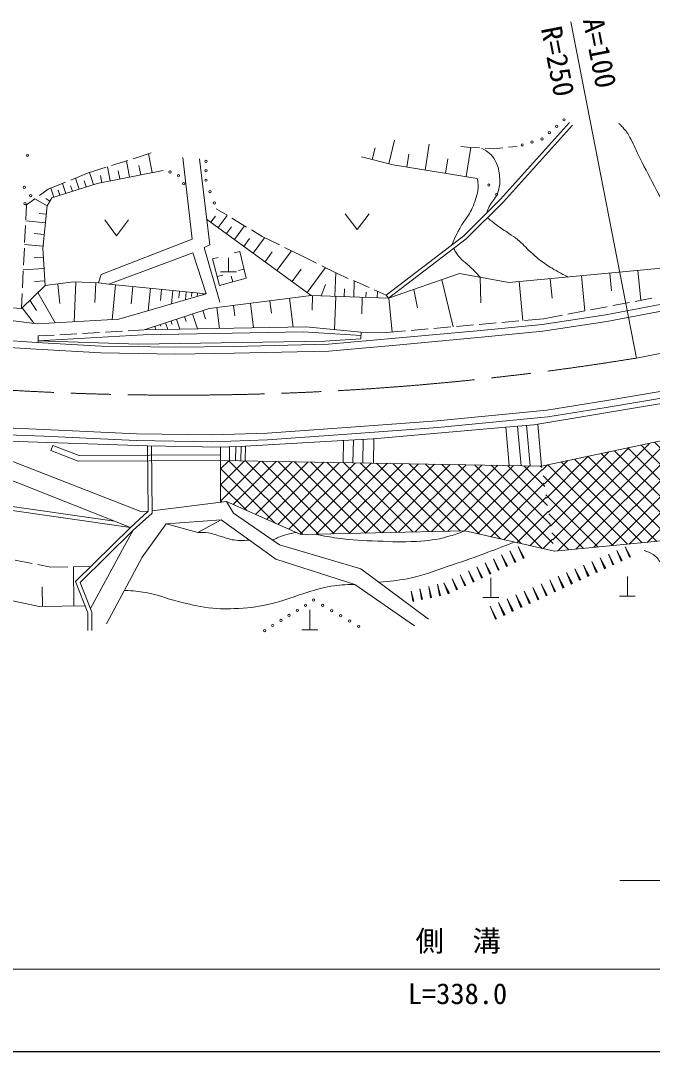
# Model space of a CAD drawing. Units: millimetres, scale not verified. Extents: x 40000 to 680000, y 20000 to 380000.
# Drawn here: x 194515 to 250022, y 205000 to 295607 of the extents above; entities that cross this region are included whole.
import ezdxf
from ezdxf.enums import TextEntityAlignment as Align

# ---------------------------------------------------------------- set-up
doc = ezdxf.new("R2010")
doc.units = ezdxf.units.MM
doc.header["$LTSCALE"] = 1000
doc.linetypes.add('CHAIN', pattern=[18.5, 12, -1.5, 3.5, -1.5])
for name, color, linetype, lineweight in [('M-BMK', 2, 'CHAIN', 13), ('M-STR-HTXT', 7, 'Continuous', 13), ('M-TTL-BAND', 7, 'Continuous', 25), ('M-WORK', 1, 'Continuous', 13)]:
    doc.layers.add(name, color=color, linetype=linetype, lineweight=lineweight)
doc.styles.add('ＭＳ ゴシック', font='')
doc.styles.get('ＭＳ ゴシック').set_extended_font_data('MS Gothic')

msp = doc.modelspace()

# ---------------------------------------------------------------- hatches: boundary and pattern name
at = {"layer": 'M-WORK'}
h = msp.add_hatch(dxfattribs=at)
h.set_pattern_fill('USER', color=256, style=0, pattern_type=2)
h.set_pattern_definition([(45, (247198, 254464), (-707.107, 707.107), []), (135, (247198, 254464), (-707.107, -707.107), [])])
h.paths.add_polyline_path([(240284, 256452), (270200, 262751), (288961, 266960), (291638, 255555), (282371, 251444), (273921, 250106), (261783, 250922), (248218, 249617), (241423, 248964)])
h = msp.add_hatch(dxfattribs=at)
h.set_pattern_fill('USER', color=256, style=0, pattern_type=2)
h.set_pattern_definition([(45, (224126, 254104), (-707.107, 707.107), []), (135, (224126, 254104), (-707.107, -707.107), [])])
h.paths.add_polyline_path([(212080, 256936), (240284, 256452), (241423, 248964), (233560, 250758), (219127, 250432), (212602, 253325), (212083, 253262)])

# ---------------------------------------------------------------- linework, layer by layer
at = {"layer": 'M-BMK'}
msp.add_line((248634, 265945), (260790, 268315), dxfattribs=at)
msp.add_arc((208381, 512683), 250000, 260.50075, 279.2657, dxfattribs=at)
at = {"layer": 'M-STR-HTXT'}
for p, q in [((248634, 265945), (242869, 295510)), ((63780, 212215), (402019, 212215))]:
    msp.add_line(p, q, dxfattribs=at)
at = {"layer": 'M-TTL-BAND'}
msp.add_line((40000, 205000), (579000, 205000), dxfattribs=at)
at = {"layer": 'M-WORK'}
for p, q in [((236682, 279907), (242745, 286644)), ((236936, 279666), (243005, 286409)), ((226860, 283025), (227379, 285102)), ((230054, 282475), (230424, 284761)), ((233201, 284532), (234065, 284461)), ((237369, 284473), (238143, 284555)), ((204413, 283472), (205995, 283975)), ((206065, 282243), (205742, 283895)), ((224457, 283626), (227241, 282930)), ((225406, 283388), (225666, 284427)), ((228454, 282734), (228638, 283877)), ((233649, 281893), (234065, 284461)), ((234065, 284461), (234832, 284415)), ((235331, 284384), (236098, 284338)), ((236098, 284338), (236872, 284420)), ((200448, 282213), (202030, 282716)), ((202374, 281523), (202135, 282749)), ((202507, 282867), (203936, 283321)), ((204082, 281856), (203805, 283279)), ((205073, 282050), (204912, 282876)), ((209587, 276398), (208761, 283577)), ((210218, 283468), (211132, 275898)), ((227241, 282930), (234637, 281733)), ((231852, 282184), (232059, 283468)), ((198918, 281590), (200448, 282213)), ((200914, 281197), (200575, 282254)), ((201246, 281303), (207046, 282434)), ((201639, 281380), (201519, 281993)), ((203228, 281690), (203090, 282401)), ((196924, 280777), (198455, 281401)), ((197258, 280027), (201246, 281303)), ((198483, 280419), (198202, 281298)), ((199064, 280605), (198909, 281089)), ((199646, 280791), (199336, 281760)), ((200280, 280994), (200111, 281522)), ((196180, 280239), (196924, 280777)), ((196837, 279316), (197258, 280027)), ((197428, 280082), (197173, 280879)), ((197956, 280250), (197815, 280690)), ((194967, 278103), (195032, 279407)), ((195032, 279407), (195775, 279946)), ((196837, 279317), (195775, 279945)), ((196456, 275590), (196837, 279316)), ((197093, 279749), (196733, 279962)), ((233443, 276678), (236682, 279907)), ((233673, 276414), (236936, 279666)), ((196762, 278580), (196148, 278643)), ((220043, 271435), (210858, 278166)), ((211238, 277888), (211631, 278424)), ((212651, 278498), (211709, 279069)), ((211881, 277416), (212667, 278488)), ((214362, 277462), (213079, 278239)), ((223032, 278633), (224082, 277233)), ((224082, 277233), (225132, 278633)), ((194867, 276106), (194942, 277604)), ((196687, 277843), (194963, 278019)), ((201903, 278093), (202953, 276693)), ((202953, 276693), (204003, 278093)), ((212601, 276889), (213040, 277489)), ((213320, 276362), (214199, 277561)), ((196581, 276809), (195719, 276897)), ((201604, 273288), (209587, 276398)), ((214137, 275763), (214636, 276444)), ((215733, 276632), (214790, 277203)), ((214954, 275165), (215951, 276526)), ((217259, 275893), (215733, 276632)), ((226636, 271477), (233443, 276678)), ((226848, 271199), (233673, 276414)), ((194768, 274108), (194842, 275607)), ((196475, 275774), (194859, 275940)), ((196666, 272309), (196456, 275590)), ((211132, 275898), (210653, 275659)), ((210653, 275659), (212023, 270852)), ((219235, 274936), (217709, 275675)), ((196507, 274802), (195696, 274750)), ((202278, 272440), (209652, 275180)), ((209652, 275180), (210805, 271591)), ((211384, 274669), (211868, 274793)), ((212775, 273525), (212775, 274767)), ((213764, 275308), (213278, 275189)), ((215995, 274402), (216630, 275269)), ((217036, 273639), (218307, 275374)), ((220523, 274287), (219235, 274936)), ((196569, 273829), (194748, 273713)), ((214143, 273757), (213657, 273638)), ((218363, 272666), (219173, 273772)), ((219690, 271694), (221311, 273906)), ((222258, 273413), (220970, 274062)), ((237420, 272577), (251751, 273933)), ((248751, 273649), (249000, 271023)), ((194668, 272111), (194743, 273609)), ((196639, 272736), (195728, 272678)), ((201343, 272548), (201604, 273288)), ((211787, 273106), (212271, 273230)), ((212075, 273525), (213475, 273525)), ((213160, 272653), (213025, 273134)), ((222133, 271362), (222206, 273468)), ((223304, 272951), (222258, 273413)), ((225133, 272142), (223761, 272749)), ((226848, 271199), (233084, 273374)), ((231534, 272834), (232518, 268694)), ((233084, 273374), (237420, 272577)), ((234886, 273043), (234955, 270794)), ((241056, 272921), (241218, 271206)), ((243799, 273180), (244092, 270085)), ((246275, 273415), (246422, 271867)), ((194578, 270308), (196666, 272309)), ((196666, 272309), (199168, 272635)), ((197777, 272454), (197974, 270753)), ((199168, 272635), (201343, 272548)), ((199370, 272627), (199231, 269141)), ((201113, 272558), (201044, 270815)), ((201343, 272548), (202278, 272440)), ((210805, 271591), (202278, 272440)), ((202849, 272383), (202544, 269318)), ((204381, 272230), (204228, 270698)), ((205913, 272078), (205716, 270102)), ((206901, 271980), (206803, 270992)), ((207889, 271881), (207772, 270704)), ((208478, 271823), (208419, 271234)), ((220920, 271404), (221294, 272412)), ((222955, 271334), (222979, 272019)), ((223778, 271305), (223826, 272677)), ((226636, 271477), (225590, 271940)), ((229054, 271968), (229372, 270362)), ((238313, 272661), (238638, 269232)), ((194578, 270308), (194643, 271611)), ((195336, 271034), (195900, 270129)), ((196034, 271703), (197560, 269052)), ((203149, 269351), (210805, 271591)), ((209067, 271764), (208997, 271062)), ((209564, 271715), (209529, 271364)), ((210062, 271665), (210032, 271365)), ((210559, 271616), (210544, 271466)), ((211085, 270305), (220043, 271435)), ((216425, 270979), (216561, 269899)), ((218151, 271196), (218469, 268672)), ((220043, 271435), (226848, 271199)), ((220171, 271430), (220127, 270159)), ((222205, 271360), (222104, 268447)), ((224535, 271279), (224485, 269823)), ((224849, 271268), (224865, 271725)), ((225849, 271234), (225875, 271814)), ((226636, 271477), (226848, 271199)), ((226864, 271205), (227171, 268224)), ((248502, 270928), (249975, 271209)), ((193404, 270395), (194578, 270308)), ((194637, 270364), (195705, 268997)), ((205359, 268412), (211085, 270305)), ((210534, 270123), (210767, 269385)), ((211745, 270389), (211978, 268543)), ((213222, 270575), (213338, 269652)), ((214698, 270761), (214970, 268603)), ((242608, 269802), (244082, 270083)), ((244573, 270177), (246046, 270459)), ((245932, 269757), (250847, 270686)), ((246033, 269165), (250962, 270097)), ((246537, 270552), (248011, 270834)), ((193411, 269271), (195963, 268966)), ((195963, 268966), (203149, 269351)), ((207732, 269197), (207829, 268904)), ((208207, 269354), (208498, 268474)), ((208911, 269586), (209056, 269147)), ((209614, 269819), (210049, 268505)), ((236804, 269071), (238298, 269203)), ((238796, 269246), (240471, 269394)), ((240337, 268908), (245932, 269757)), ((240412, 268313), (246033, 269165)), ((240471, 269394), (242117, 269708)), ((201958, 268220), (203456, 268304)), ((203955, 268332), (205359, 268412)), ((219344, 268264), (205292, 267982)), ((205359, 268412), (219567, 268694)), ((206308, 268726), (206405, 268433)), ((206783, 268883), (206831, 268736)), ((207258, 269040), (207452, 268453)), ((224424, 267938), (219344, 268264)), ((219567, 268694), (224434, 268221)), ((224412, 267634), (224434, 268221)), ((224434, 268221), (226662, 268179)), ((226662, 268179), (228337, 268326)), ((227463, 267685), (234947, 268377)), ((228835, 268370), (230329, 268502)), ((230827, 268546), (232321, 268677)), ((232819, 268721), (234314, 268852)), ((234812, 268896), (236306, 269027)), ((234947, 268377), (240337, 268908)), ((235004, 267780), (240412, 268313)), ((190806, 267658), (195906, 267313)), ((195906, 267313), (201591, 266994)), ((205292, 267982), (196061, 267469)), ((196061, 267886), (197465, 267966)), ((196061, 267304), (196061, 267886)), ((196061, 267469), (204875, 267155)), ((197964, 267994), (199462, 268078)), ((199961, 268107), (201459, 268191)), ((204875, 267155), (221258, 267438)), ((221258, 267438), (224412, 267634)), ((221570, 267154), (227463, 267685)), ((227518, 267087), (235004, 267780)), ((190754, 267060), (195869, 266714)), ((195869, 266714), (201570, 266394)), ((201570, 266394), (208123, 266288)), ((201591, 266994), (208124, 266888)), ((208124, 266888), (213254, 266968)), ((213254, 266968), (221570, 267154)), ((213265, 266368), (221604, 266554)), ((221604, 266554), (227518, 267087)), ((208123, 266288), (213265, 266368)), ((245851, 262196), (251073, 263075)), ((239966, 260144), (251364, 262036)), ((240284, 256452), (270200, 262751)), ((240763, 261370), (245851, 262196)), ((245949, 261604), (251178, 262485)), ((231119, 260438), (237433, 261051)), ((237433, 261051), (240763, 261370)), ((240840, 260775), (245949, 261604)), ((223153, 259852), (231119, 260438)), ((231170, 259840), (237490, 260454)), ((237138, 259861), (239969, 260105)), ((237490, 260454), (240840, 260775)), ((238961, 260043), (239271, 256458)), ((239966, 260144), (240284, 256452)), ((190083, 259333), (196566, 259066)), ((190119, 259932), (196592, 259665)), ((196592, 259665), (204691, 259293)), ((204691, 259293), (211378, 259186)), ((211378, 259186), (216173, 259346)), ((216173, 259346), (223153, 259852)), ((216205, 258747), (223197, 259254)), ((223197, 259254), (231170, 259840)), ((225486, 258853), (237138, 259861)), ((237138, 259861), (237428, 256503)), ((238481, 256484), (238180, 259965)), ((188802, 258800), (205677, 258227)), ((205067, 252451), (188802, 258800)), ((196566, 259066), (204673, 258693)), ((197167, 257805), (197348, 258271)), ((199652, 257377), (197348, 258271)), ((204673, 258693), (211383, 258586)), ((211383, 258586), (216205, 258747)), ((214250, 258191), (222832, 258708)), ((222832, 258708), (225486, 258853)), ((222849, 256751), (222883, 258707)), ((223713, 256736), (223748, 258756)), ((224577, 256721), (224613, 258802)), ((225513, 256705), (225550, 258852)), ((199560, 256877), (197167, 257805)), ((212078, 257436), (199652, 257377)), ((205677, 258227), (212079, 258116)), ((205731, 252478), (205677, 258227)), ((206082, 252325), (206027, 258230)), ((212079, 258116), (214250, 258191)), ((212079, 258116), (212083, 253262)), ((212857, 256923), (212878, 258143)), ((213389, 256913), (213411, 258161)), ((213864, 256905), (213886, 258178)), ((214243, 256899), (214265, 258191)), ((204173, 251064), (188709, 257156)), ((212080, 256936), (199560, 256877)), ((212080, 256936), (240284, 256452)), ((182592, 254142), (204173, 251064)), ((182647, 254487), (202767, 251618)), ((212602, 253325), (206081, 252530)), ((213221, 252314), (212602, 253325)), ((212602, 253325), (219127, 250432)), ((204173, 251064), (205731, 252478)), ((204414, 250809), (206082, 252325)), ((205731, 252478), (205067, 252451)), ((217267, 249540), (213221, 252314)), ((199344, 246317), (204173, 251064)), ((205195, 248431), (207316, 251367)), ((207316, 251367), (212145, 251726)), ((210089, 250617), (207316, 251367)), ((212145, 251726), (210089, 250617)), ((212145, 251726), (216941, 248268)), ((199755, 246230), (204414, 250809)), ((204414, 250809), (203629, 249442)), ((219127, 250432), (233560, 250758)), ((233560, 250758), (241423, 248964)), ((241423, 248964), (261783, 250922)), ((203629, 249442), (200663, 243924)), ((224413, 247419), (217267, 249540)), ((238715, 248352), (238237, 249366)), ((238766, 248376), (238237, 249366)), ((238665, 248328), (238237, 249366)), ((248056, 248453), (247636, 249361)), ((248101, 248474), (247636, 249361)), ((248010, 248432), (247636, 249361)), ((202063, 242590), (205195, 248431)), ((216941, 248268), (223891, 246049)), ((236514, 247315), (236050, 248300)), ((236564, 247338), (236050, 248300)), ((236465, 247292), (236050, 248300)), ((237247, 247660), (236778, 248655)), ((237297, 247684), (236778, 248655)), ((237197, 247637), (236778, 248655)), ((237981, 248006), (237507, 249010)), ((238031, 248030), (237507, 249010)), ((237930, 247982), (237507, 249010)), ((238766, 248376), (238665, 248328)), ((245873, 247445), (245436, 248391)), ((245921, 247466), (245436, 248391)), ((245826, 247423), (245436, 248391)), ((246602, 247781), (246171, 248715)), ((246649, 247803), (246171, 248715)), ((246556, 247760), (246171, 248715)), ((247330, 248118), (246904, 249038)), ((247376, 248139), (246904, 249038)), ((247284, 248096), (246904, 249038)), ((248101, 248474), (248010, 248432)), ((194048, 248167), (195522, 247884)), ((196013, 247790), (197167, 247569)), ((197167, 247569), (198669, 247591)), ((199194, 244147), (199152, 247599)), ((199169, 247599), (200671, 247621)), ((230351, 242982), (224413, 247419)), ((235052, 246626), (234597, 247591)), ((235100, 246649), (234597, 247591)), ((235004, 246603), (234597, 247591)), ((235783, 246970), (235323, 247945)), ((235831, 246993), (235323, 247945)), ((235734, 246947), (235323, 247945)), ((237297, 247684), (237197, 247637)), ((238031, 248030), (237930, 247982)), ((243679, 246430), (243224, 247416)), ((243729, 246453), (243224, 247416)), ((243630, 246407), (243224, 247416)), ((244412, 246769), (243963, 247741)), ((244461, 246791), (243963, 247741)), ((244363, 246746), (243963, 247741)), ((245143, 247107), (244700, 248067)), ((245191, 247129), (244700, 248067)), ((245095, 247085), (244700, 248067)), ((245921, 247466), (245826, 247423)), ((246649, 247803), (246556, 247760)), ((247376, 248139), (247284, 248096)), ((232866, 245596), (232425, 246532)), ((232912, 245618), (232425, 246532)), ((232819, 245574), (232425, 246532)), ((233593, 245939), (233148, 246885)), ((233641, 245961), (233148, 246885)), ((233546, 245917), (233148, 246885)), ((234322, 246282), (233872, 247238)), ((234370, 246305), (233872, 247238)), ((234274, 246260), (233872, 247238)), ((235100, 246649), (235004, 246603)), ((235831, 246993), (235734, 246947)), ((235836, 244884), (235836, 246634)), ((236564, 247338), (236465, 247292)), ((242210, 245751), (241742, 246763)), ((242261, 245774), (241742, 246763)), ((242160, 245728), (241742, 246763)), ((242946, 246091), (242484, 247090)), ((242995, 246114), (242484, 247090)), ((242896, 246068), (242484, 247090)), ((243729, 246453), (243630, 246407)), ((244461, 246791), (244363, 246746)), ((245191, 247129), (245095, 247085)), ((247824, 245004), (247824, 246754)), ((196433, 244114), (196412, 245839)), ((200432, 243555), (199344, 246317)), ((200782, 243621), (199755, 246230)), ((223891, 246049), (229111, 242395)), ((229789, 244731), (229601, 245657)), ((229835, 244741), (229601, 245657)), ((229742, 244722), (229601, 245657)), ((230571, 244890), (230375, 245856)), ((230619, 244900), (230375, 245856)), ((230523, 244881), (230375, 245856)), ((231358, 245050), (231153, 246055)), ((231408, 245061), (231153, 246055)), ((231307, 245040), (231153, 246055)), ((232139, 245253), (231695, 246194)), ((232186, 245276), (231695, 246194)), ((232092, 245231), (231695, 246194)), ((232912, 245618), (232819, 245574)), ((233641, 245961), (233546, 245917)), ((234370, 246305), (234274, 246260)), ((239997, 244728), (239511, 245779)), ((240049, 244752), (239511, 245779)), ((239944, 244703), (239511, 245779)), ((240736, 245069), (240256, 246108)), ((240788, 245093), (240256, 246108)), ((240684, 245045), (240256, 246108)), ((241474, 245411), (241000, 246436)), ((241525, 245434), (241000, 246436)), ((241422, 245387), (241000, 246436)), ((242261, 245774), (242160, 245728)), ((242995, 246114), (242896, 246068)), ((192729, 244828), (196155, 244110)), ((229010, 244573), (228830, 245459)), ((229054, 244582), (228830, 245459)), ((228966, 244564), (228830, 245459)), ((229835, 244741), (229742, 244722)), ((230619, 244900), (230523, 244881)), ((231408, 245061), (231307, 245040)), ((232186, 245276), (232092, 245231)), ((235136, 244884), (236536, 244884)), ((237771, 243699), (237267, 244790)), ((237826, 243724), (237267, 244790)), ((237717, 243674), (237267, 244790)), ((238514, 244042), (238016, 245120)), ((238568, 244067), (238016, 245120)), ((238460, 244017), (238016, 245120)), ((239256, 244385), (238764, 245450)), ((239309, 244410), (238764, 245450)), ((239203, 244361), (238764, 245450)), ((240049, 244752), (239944, 244703)), ((240788, 245093), (240684, 245045)), ((241525, 245434), (241422, 245387)), ((247124, 245004), (248524, 245004)), ((196155, 244110), (200194, 244160)), ((219922, 242057), (219922, 243807)), ((229054, 244582), (228966, 244564)), ((236281, 243010), (235764, 244128)), ((236337, 243036), (235764, 244128)), ((236225, 242984), (235764, 244128)), ((237027, 243355), (236516, 244459)), ((237082, 243380), (236516, 244459)), ((236971, 243329), (236516, 244459)), ((238568, 244067), (238460, 244017)), ((239309, 244410), (239203, 244361)), ((200432, 242011), (200432, 243555)), ((200782, 242011), (200782, 243621)), ((236337, 243036), (236225, 242984)), ((237082, 243380), (236971, 243329)), ((237826, 243724), (237717, 243674)), ((219222, 242057), (220622, 242057)), ((251286, 220012), (247161, 220012))]:
    msp.add_line(p, q, dxfattribs=at)
msp.add_lwpolyline([(213764, 275308), (214332, 272981), (211988, 272324), (211384, 274669)], dxfattribs=at)
for centre in [(241619, 286324), (242262, 286884), (240976, 285765), (238581, 284685), (239457, 284946), (240333, 285206), (195119, 283776), (210800, 283237), (207646, 282295), (208385, 281975), (210800, 282411), (194842, 280943), (208839, 281274), (210800, 281584), (235654, 281153), (195399, 280231), (211163, 280578), (236340, 280322), (194907, 279519), (211527, 279572), (220268, 244666), (218827, 243774), (219547, 244220), (221059, 244207), (221850, 243748), (217386, 242882), (218107, 243328), (222641, 243290), (223432, 242831), (215946, 241990), (216666, 242436), (224223, 242372)]:
    msp.add_circle(centre, 100, dxfattribs=at)
for points, knots in [([(247070, 286571), (247291, 286370), (247358, 286298), (247524, 286106), (247802, 285785), (247922, 285572), (248123, 285198), (248451, 284589), (248580, 284221), (248887, 283603), (249467, 282437), (249807, 281791), (250425, 280645), (250989, 279601), (251314, 279021), (251905, 277992), (252348, 277218), (252560, 276759), (253072, 276029), (253438, 275508), (253690, 275246), (254155, 274811), (254458, 274527), (254573, 274427), (254965, 274122)], [0, 0, 0, 0, 1, 1, 1, 2, 2, 2, 3, 3, 3, 4, 4, 4, 5, 5, 5, 6, 6, 6, 7, 7, 7, 8, 8, 8, 8]), ([(235005, 284384), (235325, 284219), (235448, 284156), (235685, 283946), (235924, 283734), (236056, 283598), (236207, 283316), (236452, 282855), (236513, 282550), (236577, 282032), (236636, 281551), (236639, 281265), (236533, 280792), (236467, 280498), (236408, 280331), (236250, 280074), (236123, 279868), (236008, 279783), (235873, 279581), (235793, 279461), (235750, 279391), (235685, 279262), (235583, 279061), (235564, 278974), (235489, 278718)], [0, 0, 0, 0, 1, 1, 1, 2, 2, 2, 3, 3, 3, 4, 4, 4, 5, 5, 5, 6, 6, 6, 7, 7, 7, 8, 8, 8, 8]), ([(234637, 281733), (234696, 281424), (234705, 281307), (234706, 281032), (234707, 280590), (234621, 280343), (234488, 279922), (234351, 279486), (234262, 279242), (234053, 278835), (233807, 278354), (233568, 278146), (233292, 277682), (233090, 277342), (232987, 277145), (232814, 276790), (232644, 276445), (232593, 276324), (232412, 275891)], [0, 0, 0, 0, 1, 1, 1, 2, 2, 2, 3, 3, 3, 4, 4, 4, 5, 5, 5, 6, 6, 6, 6]), ([(235543, 278278), (235923, 277957), (236031, 277869), (236358, 277624), (236760, 277321), (237006, 277181), (237421, 276896), (237719, 276690), (237899, 276593), (238182, 276367), (238669, 275978), (238867, 275674), (239335, 275262), (239734, 274911), (239946, 274699), (240379, 274392), (240897, 274024), (241197, 273830), (241752, 273522), (242087, 273336), (242203, 273273), (242621, 273069)], [0, 0, 0, 0, 1, 1, 1, 2, 2, 2, 3, 3, 3, 4, 4, 4, 5, 5, 5, 6, 6, 6, 7, 7, 7, 7]), ([(232578, 275577), (232650, 275416), (232677, 275367), (232752, 275239), (232873, 275035), (232962, 274933), (233120, 274756), (233342, 274507), (233509, 274411), (233755, 274185), (234026, 273936), (234186, 273804), (234441, 273538), (234620, 273350), (234681, 273283), (234886, 273043)], [0, 0, 0, 0, 1, 1, 1, 2, 2, 2, 3, 3, 3, 4, 4, 4, 5, 5, 5, 5]), ([(210089, 250617), (210495, 250629), (210636, 250622), (210982, 250577), (211478, 250513), (211732, 250361), (212214, 250229), (212616, 250119), (212833, 250019), (213244, 249954), (213770, 249870), (213994, 249901), (214607, 249951)], [0, 0, 0, 0, 1, 1, 1, 2, 2, 2, 3, 3, 3, 4, 4, 4, 4]), ([(216642, 249969), (216735, 249990), (216764, 250001), (216840, 250026), (217025, 250088), (217107, 250175), (217290, 250244), (217616, 250366), (217808, 250405), (218145, 250490), (218362, 250545), (218434, 250562), (218701, 250621)], [0, 0, 0, 0, 1, 1, 1, 2, 2, 2, 3, 3, 3, 4, 4, 4, 4]), ([(220376, 250460), (221318, 250268), (221592, 250226), (222378, 250115), (223745, 249921), (224523, 249905), (225902, 249854), (227226, 249805), (227972, 249754), (229295, 249832), (230376, 249896), (230993, 249956), (232036, 250246), (232641, 250413), (232870, 250482), (233560, 250758)], [0, 0, 0, 0, 1, 1, 1, 2, 2, 2, 3, 3, 3, 4, 4, 4, 5, 5, 5, 5]), ([(225974, 246253), (227137, 246323), (227510, 246370), (228480, 246548), (229895, 246807), (230636, 247177), (232003, 247624), (233260, 248036), (233961, 248275), (235201, 248734), (236253, 249123), (236594, 249257), (237880, 249772)], [0, 0, 0, 0, 1, 1, 1, 2, 2, 2, 3, 3, 3, 4, 4, 4, 4]), ([(249289, 249024), (249650, 248920), (249806, 248868), (250087, 248676), (250408, 248456), (250534, 248257), (250754, 247936), (251020, 247547), (251116, 247296), (251334, 246878), (251645, 246282), (251733, 246075), (252074, 245326)], [0, 0, 0, 0, 1, 1, 1, 2, 2, 2, 3, 3, 3, 4, 4, 4, 4]), ([(203635, 245523), (204510, 245482), (204787, 245449), (205517, 245333), (206648, 245153), (207229, 244814), (208344, 244550), (209385, 244303), (209964, 244117), (211027, 243999), (212046, 243886), (212628, 243881), (213652, 243941), (214817, 244009), (215474, 244093), (216610, 244362), (217860, 244657), (218509, 245005), (219742, 245362), (220529, 245590), (220965, 245749), (221773, 245884), (222591, 246021), (222909, 246027), (223891, 246049)], [0, 0, 0, 0, 1, 1, 1, 2, 2, 2, 3, 3, 3, 4, 4, 4, 5, 5, 5, 6, 6, 6, 7, 7, 7, 8, 8, 8, 8])]:
    msp.add_open_spline(points, degree=3, knots=knots, dxfattribs=at)

# ---------------------------------------------------------------- texts
at = {"layer": 'M-STR-HTXT', "style": 'ＭＳ ゴシック'}
for s, p in [('A=100', (244806, 295834)), ('R=250', (241123, 295097))]:
    msp.add_text(s, height=1833, rotation=281.035, dxfattribs=at).set_placement(p, align=Align.MIDDLE_LEFT)
msp.add_text('側\u3000溝', height=1833, dxfattribs=at).set_placement((229211, 214706), align=Align.MIDDLE_LEFT)
msp.add_text('L=338.0', height=1833, dxfattribs=at).set_placement((232899, 208607), align=Align.BOTTOM_CENTER)

doc.saveas('drawing.dxf')
